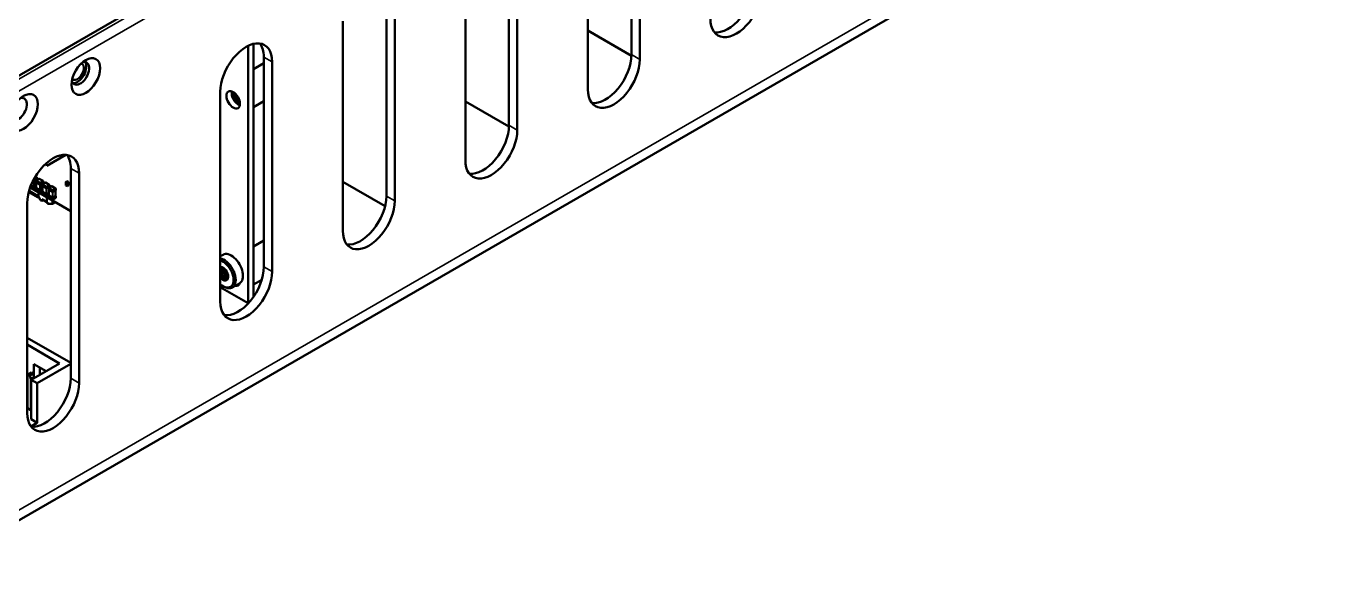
# Model space of a CAD drawing. Header units: millimetres. Extents: x 3100 to 5091, y 868 to 1900.
# Drawn here: x 4024.4 to 4202.7, y 1552.7 to 1626.8 of the extents above; entities that cross this region are included whole.
import ezdxf

# ---------------------------------------------------------------- set-up
doc = ezdxf.new("R2010")
doc.units = ezdxf.units.MM
doc.header["$LTSCALE"] = 1.8
doc.layers.add('외형선(ISO)', color=7, linetype='Continuous', lineweight=50)
doc.layers.add('좁은 외형선(ISO)', color=7, linetype='Continuous', lineweight=35)

msp = doc.modelspace()

# ---------------------------------------------------------------- linework, layer by layer
at = {"layer": '외형선(ISO)'}
for p, q in [((4213.844, 1669.432), (3996.762, 1544.1)), ((4106.788, 1622.891), (4106.788, 1651.468)), ((4107.92, 1650.815), (4107.92, 1622.237)), ((4100.849, 1618.155), (4100.849, 1646.732)), ((4090.101, 1613.256), (4090.101, 1641.833)), ((4091.232, 1641.18), (4091.232, 1612.603)), ((4084.161, 1608.52), (4084.161, 1637.098)), ((4047.816, 1634.158), (4017.693, 1616.767)), ((4073.413, 1603.621), (4073.413, 1632.199)), ((4074.544, 1631.546), (4074.544, 1602.968)), ((4067.473, 1598.886), (4067.473, 1627.463)), ((4100.849, 1626.157), (4106.786, 1622.729)), ((4054.604, 1589.02), (4054.604, 1624.102)), ((4055.311, 1624.36), (4055.311, 1589.904)), ((4056.725, 1621.733), (4055.311, 1620.916)), ((4056.725, 1593.987), (4056.725, 1622.564)), ((4057.857, 1621.911), (4057.857, 1593.333)), ((4050.786, 1589.251), (4050.786, 1617.828)), ((4056.725, 1616.537), (4055.311, 1615.72)), ((4084.161, 1616.522), (4090.098, 1613.094)), ((4027.166, 1607.741), (4029.772, 1609.24)), ((4027.009, 1608.014), (4027.166, 1607.741)), ((4030.421, 1578.8), (4030.421, 1607.377)), ((4025.385, 1605.703), (4025.31, 1605.747)), ((4025.809, 1605.924), (4025.428, 1605.703)), ((4025.803, 1606.182), (4025.615, 1606.291)), ((4025.701, 1605.512), (4025.701, 1605.732)), ((4026.233, 1605.197), (4025.709, 1605.5)), ((4025.716, 1605.758), (4026.098, 1605.979)), ((4025.732, 1604.696), (4025.733, 1605.486)), ((4025.786, 1605.799), (4025.786, 1605.91)), ((4025.818, 1605.936), (4025.818, 1606.156)), ((4026.651, 1605.676), (4026.128, 1605.979)), ((4026.657, 1605.418), (4026.275, 1605.197)), ((4026.553, 1605.003), (4026.554, 1605.223)), ((4026.569, 1605.249), (4026.95, 1605.47)), ((4026.633, 1605.287), (4026.633, 1605.404)), ((4026.666, 1605.43), (4026.666, 1605.65)), ((4027.504, 1605.167), (4026.98, 1605.47)), ((4029.748, 1605.446), (4029.749, 1605.568)), ((4029.763, 1605.438), (4029.748, 1605.446)), ((4029.762, 1605.209), (4029.748, 1605.201)), ((4029.748, 1605.079), (4029.748, 1605.201)), ((4029.762, 1605.193), (4029.748, 1605.201)), ((4029.911, 1605.662), (4029.749, 1605.568)), ((4029.961, 1605.446), (4029.749, 1605.568)), ((4029.767, 1605.216), (4029.762, 1605.213)), ((4029.946, 1605.091), (4029.762, 1605.197)), ((4029.767, 1605.434), (4029.767, 1605.201)), ((4030.123, 1605.54), (4029.911, 1605.662)), ((4029.961, 1605.323), (4029.946, 1605.332)), ((4030.123, 1605.54), (4029.961, 1605.446)), ((4029.961, 1605.446), (4029.961, 1605.323)), ((4029.975, 1605.332), (4029.961, 1605.323)), ((4030.105, 1605.405), (4030.105, 1605.172)), ((4030.123, 1605.417), (4030.109, 1605.409)), ((4030.123, 1605.417), (4030.123, 1605.54)), ((4031.552, 1606.724), (4031.552, 1578.147)), ((4067.473, 1605.581), (4073.238, 1602.253)), ((4025.899, 1603.456), (4024.692, 1604.153)), ((4024.741, 1604.328), (4025.899, 1603.66)), ((4024.84, 1604.641), (4024.98, 1604.722)), ((4024.887, 1604.775), (4030.421, 1601.58)), ((4024.939, 1604.914), (4025.391, 1604.653)), ((4025.013, 1605.102), (4025.384, 1604.887)), ((4025.377, 1604.908), (4025.018, 1605.115)), ((4025.421, 1604.653), (4025.733, 1604.833)), ((4025.733, 1605.064), (4025.427, 1604.887)), ((4025.733, 1605.08), (4025.434, 1604.908)), ((4025.7, 1604.696), (4025.7, 1604.476)), ((4025.732, 1604.722), (4025.709, 1604.708)), ((4025.709, 1604.684), (4026.232, 1604.381)), ((4025.715, 1604.45), (4026.238, 1604.147)), ((4026.225, 1604.401), (4025.744, 1604.68)), ((4026.037, 1603.699), (4025.97, 1603.66)), ((4026.056, 1603.506), (4025.97, 1603.456)), ((4026.037, 1603.54), (4026.037, 1604.111)), ((4026.32, 1603.05), (4026.037, 1603.54)), ((4026.268, 1604.147), (4026.585, 1604.33)), ((4026.585, 1604.561), (4026.274, 1604.381)), ((4026.585, 1604.577), (4026.282, 1604.401)), ((4026.553, 1604.187), (4026.553, 1603.967)), ((4027.085, 1604.688), (4026.562, 1604.991)), ((4026.585, 1604.213), (4026.562, 1604.199)), ((4026.562, 1604.175), (4027.085, 1603.872)), ((4026.568, 1603.941), (4027.091, 1603.638)), ((4026.585, 1604.187), (4026.586, 1604.977)), ((4027.078, 1603.893), (4026.597, 1604.171)), ((4027.121, 1603.638), (4027.447, 1603.827)), ((4027.448, 1604.057), (4027.127, 1603.872)), ((4027.51, 1604.909), (4027.128, 1604.688)), ((4027.448, 1604.073), (4027.134, 1603.892)), ((4027.168, 1602.805), (4027.168, 1603.458)), ((4027.415, 1604.505), (4027.416, 1604.725)), ((4027.415, 1603.688), (4027.415, 1603.468)), ((4027.948, 1604.19), (4027.424, 1604.492)), ((4027.447, 1603.714), (4027.424, 1603.701)), ((4027.424, 1603.676), (4027.947, 1603.373)), ((4027.43, 1603.442), (4027.953, 1603.139)), ((4027.431, 1604.751), (4027.812, 1604.971)), ((4027.447, 1603.688), (4027.448, 1604.479)), ((4027.94, 1603.394), (4027.459, 1603.672)), ((4027.486, 1604.783), (4027.486, 1604.895)), ((4027.518, 1604.921), (4027.519, 1605.141)), ((4028.366, 1604.669), (4027.842, 1604.971)), ((4028.371, 1603.594), (4027.989, 1603.373)), ((4028.372, 1604.41), (4027.99, 1604.19)), ((4028.336, 1603.59), (4027.996, 1603.394)), ((4028.348, 1603.606), (4028.348, 1604.396)), ((4028.348, 1603.632), (4028.371, 1603.618)), ((4028.38, 1603.606), (4028.38, 1603.386)), ((4028.381, 1604.422), (4028.381, 1604.643)), ((4029.96, 1604.956), (4029.748, 1605.079)), ((4029.96, 1605.078), (4029.946, 1605.087)), ((4029.96, 1605.078), (4029.975, 1605.087)), ((4029.96, 1605.078), (4029.96, 1604.956)), ((4029.96, 1604.956), (4030.123, 1605.05)), ((4029.975, 1605.091), (4030.109, 1605.168)), ((4030.123, 1605.172), (4030.109, 1605.181)), ((4030.109, 1605.164), (4030.123, 1605.172)), ((4030.123, 1605.05), (4030.123, 1605.172)), ((4024.481, 1574.064), (4024.481, 1602.642)), ((4026.32, 1603.05), (4026.496, 1602.948)), ((4027.168, 1602.805), (4026.496, 1603.193)), ((4026.496, 1603.193), (4026.496, 1602.948)), ((4026.496, 1602.948), (4026.709, 1603.07)), ((4027.168, 1602.805), (4027.239, 1602.805)), ((4027.239, 1602.805), (4027.239, 1602.56)), ((4027.946, 1602.56), (4027.239, 1602.56)), ((4027.946, 1602.56), (4027.946, 1603.009)), ((4027.946, 1602.56), (4028.335, 1602.784)), ((4027.983, 1603.139), (4028.365, 1603.36)), ((4056.725, 1597.565), (4055.311, 1596.748)), ((4051.161, 1595.628), (4050.786, 1595.411)), ((4050.786, 1591.211), (4054.595, 1589.011)), ((4051.155, 1591.352), (4051.297, 1591.271)), ((4053.411, 1591.731), (4052.422, 1591.159)), ((4056.436, 1592.201), (4055.311, 1591.552)), ((4030.421, 1580.89), (4024.481, 1584.319)), ((4024.481, 1583.38), (4028.908, 1580.825)), ((4028.908, 1580.825), (4025.047, 1578.596)), ((4025.408, 1579.008), (4025.408, 1580.723)), ((4025.408, 1580.723), (4027.069, 1579.763)), ((4025.86, 1578.126), (4030.421, 1580.759)), ((4026.221, 1580.253), (4026.221, 1579.273)), ((4024.633, 1579.308), (4024.52, 1578.928)), ((4024.52, 1578.928), (4024.52, 1574.719)), ((4024.633, 1579.308), (4025.086, 1579.569)), ((4024.633, 1579.308), (4024.86, 1579.177)), ((4024.86, 1579.177), (4025.312, 1579.439)), ((4024.86, 1579.177), (4024.973, 1578.667)), ((4024.973, 1578.667), (4025.425, 1578.928)), ((4024.973, 1578.667), (4024.973, 1574.458)), ((4025.047, 1573.207), (4025.047, 1578.596)), ((4025.047, 1578.596), (4025.86, 1578.126)), ((4025.312, 1579.439), (4025.086, 1579.569)), ((4025.425, 1578.928), (4025.312, 1579.439)), ((4025.425, 1578.814), (4025.425, 1578.928)), ((4024.481, 1577.992), (4024.52, 1577.969)), ((4025.86, 1578.126), (4025.86, 1572.737)), ((4024.973, 1574.458), (4024.52, 1574.719)), ((4025.047, 1574.501), (4024.973, 1574.458)), ((4025.047, 1573.207), (4025.86, 1572.737)), ((4025.86, 1572.737), (4024.997, 1572.239))]:
    msp.add_line(p, q, dxfattribs=at)
for centre, start, end in [((4025.731, 1605.732), 120, 179.95806), ((4025.788, 1606.156), 359.95806, 59.95809), ((4026.113, 1605.953), 59.95809, 120), ((4026.584, 1605.223), 120, 179.95806), ((4026.636, 1605.65), 359.95806, 59.95809), ((4026.965, 1605.444), 59.95809, 120), ((4025.406, 1604.679), 239.95809, 300), ((4025.73, 1604.476), 179.95806, 239.95809), ((4026.253, 1604.173), 239.95809, 300), ((4026.583, 1603.967), 179.95806, 239.95809), ((4027.106, 1603.664), 239.95809, 300), ((4027.445, 1603.468), 179.95806, 239.95809), ((4027.446, 1604.725), 120, 179.95806), ((4027.489, 1605.141), 359.95806, 59.95809), ((4027.827, 1604.945), 59.95809, 120), ((4028.351, 1604.643), 359.95806, 59.95809), ((4027.968, 1603.165), 239.95809, 300), ((4028.35, 1603.386), 300, 359.95806)]:
    msp.add_arc(centre, 0.03, start, end, dxfattribs=at)
for centre, major_axis, ratio, start_param, end_param in [((4119.941, 1630.484), (-2.5, -4.33), 0.5773503, 0.2282509, 2.3561945), ((4121.072, 1629.831), (-2.5, -4.33), 0.5773503, 5.4977871, 8.6393798), ((4054.321, 1619.87), (2.5, 4.33), 0.5773503, 5.4977871, 8.6393798), ((4053.19, 1620.523), (2.5, 4.33), 0.5773503, 5.4977871, 6.0549344), ((4031.729, 1620.339), (-0.85, -1.472), 0.5773503, 5.7725455, 9.9354178), ((4031.34, 1620.564), (0.615, 1.065), 0.5773503, 2.9735097, 6.4512682), ((4031.34, 1620.564), (-0.85, -1.472), 0.5773503, 0.2308138, 2.9107788), ((4104.384, 1620.196), (-2.5, -4.33), 0.5773503, 5.4977871, 8.6393798), ((4103.253, 1620.849), (-2.5, -4.33), 0.5773503, 0.2282509, 2.3561945), ((4053.26, 1617.134), (0.65, -1.126), 0.5773503, 3.7167041, 5.7080739), ((4053.26, 1617.134), (0.55, -0.953), 0.5773503, 3.6520158, 5.7727622), ((4023.244, 1615.44), (-0.85, -1.472), 0.5773503, 5.7725455, 9.9354178), ((4087.697, 1610.562), (-2.5, -4.33), 0.5773503, 5.4977871, 8.6393798), ((4086.565, 1611.215), (-2.5, -4.33), 0.5773503, 0.2282509, 2.3561945), ((4028.017, 1604.683), (2.5, 4.33), 0.5773503, 5.4977871, 8.6393798), ((4026.885, 1605.336), (2.5, 4.33), 0.5773503, 5.4977871, 6.0549344), ((4025.406, 1605.716), (-0.03, 0), 0.5778379, 0.785821, 2.3566173), ((4025.731, 1605.512), (-0.03, 0), 0.5778379, 0, 0.785821), ((4025.788, 1605.936), (0.03, 0), 0.5778379, 5.49821, 6.2831853), ((4026.254, 1605.209), (-0.03, 0), 0.5778379, 0.785821, 2.3566173), ((4026.636, 1605.43), (0.03, 0), 0.5778379, 5.49821, 6.2831853), ((4029.777, 1605.201), (-0.01, 0.00001), 0.5778379, 0, 0.4021097), ((4025.406, 1604.924), (-0.04, 0), 0.5778379, 0.785821, 2.3566173), ((4025.406, 1604.899), (0.03, 0), 0.5778379, 3.9274136, 5.49821), ((4025.73, 1604.696), (-0.03, 0), 0.5778379, 5.49821, 7.0690063), ((4025.772, 1604.696), (-0.04, 0), 0.5778379, 0, 0.785821), ((4025.934, 1603.681), (-0.05, 0), 0.5773503, 0.7853982, 2.3561945), ((4025.934, 1603.476), (-0.05, 0), 0.5773503, 0.7853982, 2.3561945), ((4026.253, 1604.418), (-0.04, 0), 0.5778379, 0.785821, 2.3566173), ((4026.253, 1604.393), (0.03, 0), 0.5778379, 3.9274136, 5.49821), ((4026.583, 1604.187), (-0.03, 0), 0.5778379, 5.49821, 7.0690063), ((4026.583, 1605.003), (-0.03, 0), 0.5778379, 0, 0.785821), ((4026.625, 1604.187), (-0.04, 0), 0.5778379, 0, 0.785821), ((4027.106, 1603.909), (-0.04, 0), 0.5778379, 0.785821, 2.3566173), ((4027.107, 1604.7), (-0.03, 0), 0.5778379, 0.785821, 2.3566173), ((4027.106, 1603.884), (0.03, 0), 0.5778379, 3.9274136, 5.49821), ((4027.445, 1603.688), (-0.03, 0), 0.5778379, 5.49821, 7.0690063), ((4027.445, 1604.505), (-0.03, 0), 0.5778379, 0, 0.785821), ((4027.487, 1603.688), (-0.04, 0), 0.5778379, 0, 0.785821), ((4027.488, 1604.921), (0.03, 0), 0.5778379, 5.49821, 6.2831853), ((4027.969, 1604.202), (-0.03, 0), 0.5778379, 0.785821, 2.3566173), ((4028.308, 1603.606), (0.04, 0), 0.5778379, 5.49821, 6.2831853), ((4028.35, 1603.606), (0.03, 0), 0.5778379, 5.49821, 7.0690063), ((4028.351, 1604.422), (0.03, 0), 0.5778379, 5.49821, 6.2831853), ((4029.96, 1605.095), (-0.01, 0.00001), 0.5778379, 0.785821, 2.3566173), ((4030.095, 1605.172), (0.01, -0.00001), 0.5778379, 5.8824866, 6.2831853), ((4069.877, 1601.58), (-2.5, -4.33), 0.5773503, 0.2282509, 2.3561945), ((4027.968, 1603.41), (-0.04, 0), 0.5778379, 0.785821, 2.3566173), ((4027.968, 1603.386), (0.03, 0), 0.5778379, 3.9274136, 5.49821), ((4071.009, 1600.927), (-2.5, -4.33), 0.5773503, 5.4977871, 8.6393798), ((4051.297, 1593.108), (1.125, -1.949), 0.5773503, 5.4977871, 8.9663037), ((4051.155, 1593.026), (1.025, -1.775), 0.5773503, 5.2400426, 8.8971243), ((4052.286, 1593.679), (1.125, -1.949), 0.5773503, 0, 3.1415927), ((4051.155, 1593.026), (-0.5, 0.866), 0.5773503, 6.0417513, 6.0476209), ((4051.155, 1593.026), (0.5, -0.866), 0.5773503, 4.9479534, 8.09524), ((4054.321, 1591.292), (-2.5, -4.33), 0.5773503, 5.4977871, 8.6393798), ((4051.297, 1593.108), (-0.4, 0.693), 0.5773503, 5.5636322, 6.2814536), ((4053.19, 1591.945), (-2.5, -4.33), 0.5773503, 0.2282509, 2.3561945), ((4052.553, 1592.558), (0.65, -1.126), 0.5773503, 5.7905484, 6.77655), ((4026.885, 1576.759), (-2.5, -4.33), 0.5773503, 0.2282509, 2.3561945), ((4028.017, 1576.105), (-2.5, -4.33), 0.5773503, 5.4977871, 8.6393798)]:
    msp.add_ellipse(centre, major_axis=major_axis, ratio=ratio, start_param=start_param, end_param=end_param, dxfattribs=at)
for centre, major_axis in [((4032.472, 1619.91), (-1.375, -2.382)), ((4023.986, 1615.011), (-1.375, -2.382)), ((4052.553, 1616.726), (-0.65, 1.126))]:
    msp.add_ellipse(centre, major_axis=major_axis, ratio=0.5773503, dxfattribs=at)
for points, knots in [([(4052.803, 1617.604), (4052.802, 1617.603), (4052.802, 1617.603), (4052.792, 1617.509), (4052.799, 1617.407), (4052.842, 1617.199), (4052.879, 1617.086), (4052.985, 1616.866), (4053.047, 1616.767), (4053.189, 1616.588), (4053.269, 1616.511), (4053.385, 1616.426), (4053.422, 1616.403), (4053.459, 1616.383)], [0.15410818, 0.15410818, 0.15410818, 0.15410818, 0.15428678, 0.15428678, 0.18894154, 0.18894154, 0.22194223, 0.22194223, 0.25180581, 0.25180581, 0.28303739, 0.28303739, 0.29642861, 0.29642861, 0.29642861, 0.29642861]), ([(4053.067, 1617.31), (4053.09, 1617.227), (4053.122, 1617.144), (4053.185, 1617.019), (4053.211, 1616.974), (4053.275, 1616.876), (4053.315, 1616.825), (4053.357, 1616.779)], [-0.177070157, -0.177070157, -0.177070157, -0.177070157, -0.150616515, -0.150616515, -0.134974657, -0.134974657, -0.114520497, -0.114520497, -0.114520497, -0.114520497]), ([(4050.786, 1592.907), (4050.828, 1592.809), (4050.881, 1592.714), (4051.007, 1592.537), (4051.08, 1592.457), (4051.234, 1592.328), (4051.314, 1592.281), (4051.469, 1592.225), (4051.543, 1592.218), (4051.641, 1592.239), (4051.671, 1592.251), (4051.726, 1592.286), (4051.751, 1592.309), (4051.794, 1592.364), (4051.812, 1592.396), (4051.84, 1592.468), (4051.85, 1592.509), (4051.859, 1592.58), (4051.861, 1592.607), (4051.862, 1592.635)], [0.12241965, 0.12241965, 0.12241965, 0.12241965, 0.15435406, 0.15435406, 0.18830764, 0.18830764, 0.22277882, 0.22277882, 0.25778834, 0.25778834, 0.2753974, 0.2753974, 0.29334579, 0.29334579, 0.31122501, 0.31122501, 0.3294615, 0.3294615, 0.34028103, 0.34028103, 0.34028103, 0.34028103]), ([(4050.789, 1593.936), (4050.842, 1593.952), (4050.899, 1593.956), (4051.023, 1593.941), (4051.088, 1593.922), (4051.155, 1593.891)], [0.000063994, 0.000063994, 0.000063994, 0.000063994, 0.027951635, 0.027951635, 0.056325316, 0.056325316, 0.056325316, 0.056325316]), ([(4050.789, 1593.936), (4050.831, 1593.936), (4050.873, 1593.932), (4050.959, 1593.915), (4051.002, 1593.903), (4051.135, 1593.855), (4051.218, 1593.81), (4051.322, 1593.738), (4051.348, 1593.719), (4051.374, 1593.699)], [0.000063025, 0.000063025, 0.000063025, 0.000063025, 0.016508131, 0.016508131, 0.032853721, 0.032853721, 0.065930244, 0.065930244, 0.077193924, 0.077193924, 0.077193924, 0.077193924]), ([(4051.855, 1592.549), (4051.85, 1592.54), (4051.845, 1592.531), (4051.806, 1592.475), (4051.761, 1592.445), (4051.68, 1592.426), (4051.652, 1592.425), (4051.591, 1592.431), (4051.559, 1592.438), (4051.493, 1592.463), (4051.46, 1592.48), (4051.392, 1592.522), (4051.358, 1592.547), (4051.291, 1592.605), (4051.259, 1592.638), (4051.195, 1592.71), (4051.165, 1592.749), (4051.108, 1592.832), (4051.081, 1592.876), (4051.032, 1592.968), (4051.01, 1593.016), (4050.953, 1593.161), (4050.927, 1593.261), (4050.908, 1593.406), (4050.905, 1593.453), (4050.908, 1593.589), (4050.924, 1593.672), (4050.969, 1593.777), (4050.988, 1593.808), (4051.01, 1593.836)], [0.10195919, 0.10195919, 0.10195919, 0.10195919, 0.10768278, 0.10768278, 0.13908555, 0.13908555, 0.15476369, 0.15476369, 0.17041622, 0.17041622, 0.18608464, 0.18608464, 0.2016928, 0.2016928, 0.21735065, 0.21735065, 0.2329818, 0.2329818, 0.24863214, 0.24863214, 0.2642842, 0.2642842, 0.29573454, 0.29573454, 0.31138665, 0.31138665, 0.34283502, 0.34283502, 0.35868828, 0.35868828, 0.35868828, 0.35868828]), ([(4051.053, 1593.838), (4051.04, 1593.816), (4051.028, 1593.792), (4051.004, 1593.73), (4050.994, 1593.691), (4050.98, 1593.608), (4050.976, 1593.564), (4050.977, 1593.473), (4050.98, 1593.425), (4050.995, 1593.329), (4051.005, 1593.28), (4051.033, 1593.181), (4051.05, 1593.132), (4051.09, 1593.036), (4051.113, 1592.989), (4051.163, 1592.898), (4051.19, 1592.855), (4051.248, 1592.773), (4051.279, 1592.734), (4051.343, 1592.664), (4051.376, 1592.632), (4051.443, 1592.577), (4051.477, 1592.553), (4051.545, 1592.513), (4051.578, 1592.497), (4051.643, 1592.476), (4051.675, 1592.469), (4051.734, 1592.466), (4051.763, 1592.468), (4051.793, 1592.477), (4051.797, 1592.478), (4051.801, 1592.479)], [0.04843146, 0.04843146, 0.04843146, 0.04843146, 0.05962862, 0.05962862, 0.07526068, 0.07526068, 0.09093068, 0.09093068, 0.10655761, 0.10655761, 0.12222678, 0.12222678, 0.13784926, 0.13784926, 0.15351763, 0.15351763, 0.16914198, 0.16914198, 0.18480957, 0.18480957, 0.20043583, 0.20043583, 0.2161027, 0.2161027, 0.23173079, 0.23173079, 0.247397, 0.247397, 0.26302703, 0.26302703, 0.26538471, 0.26538471, 0.26538471, 0.26538471]), ([(4051.155, 1593.891), (4051.222, 1593.845), (4051.287, 1593.789), (4051.411, 1593.661), (4051.469, 1593.59), (4051.521, 1593.513)], [0.000000373, 0.000000373, 0.000000373, 0.000000373, 0.028515543, 0.028515543, 0.056379103, 0.056379103, 0.056379103, 0.056379103]), ([(4051.86, 1592.598), (4051.818, 1592.608), (4051.774, 1592.626), (4051.662, 1592.69), (4051.593, 1592.746), (4051.464, 1592.886), (4051.405, 1592.968), (4051.329, 1593.104), (4051.306, 1593.151), (4051.245, 1593.296), (4051.216, 1593.396), (4051.193, 1593.541), (4051.189, 1593.589), (4051.188, 1593.681), (4051.191, 1593.725), (4051.2, 1593.78), (4051.202, 1593.792), (4051.205, 1593.805)], [0.66725223, 0.66725223, 0.66725223, 0.66725223, 0.68807342, 0.68807342, 0.71954077, 0.71954077, 0.75099749, 0.75099749, 0.7666527, 0.7666527, 0.79810807, 0.79810807, 0.81376592, 0.81376592, 0.82941496, 0.82941496, 0.83427767, 0.83427767, 0.83427767, 0.83427767]), ([(4051.861, 1592.662), (4051.845, 1592.669), (4051.829, 1592.676), (4051.78, 1592.703), (4051.747, 1592.725), (4051.647, 1592.803), (4051.582, 1592.87), (4051.494, 1592.987), (4051.466, 1593.029), (4051.388, 1593.16), (4051.346, 1593.254), (4051.284, 1593.449), (4051.265, 1593.548), (4051.258, 1593.689), (4051.26, 1593.735), (4051.265, 1593.778)], [-1.19654684, -1.19654684, -1.19654684, -1.19654684, -1.18903701, -1.18903701, -1.17364097, -1.17364097, -1.14272786, -1.14272786, -1.1272433, -1.1272433, -1.09658882, -1.09658882, -1.06499855, -1.06499855, -1.04924877, -1.04924877, -1.04924877, -1.04924877]), ([(4051.511, 1593.528), (4051.515, 1593.515), (4051.519, 1593.501), (4051.552, 1593.391), (4051.594, 1593.296), (4051.67, 1593.164), (4051.697, 1593.122), (4051.75, 1593.051), (4051.774, 1593.021), (4051.798, 1592.993)], [-0.384342155, -0.384342155, -0.384342155, -0.384342155, -0.380176508, -0.380176508, -0.349285965, -0.349285965, -0.333887596, -0.333887596, -0.321675453, -0.321675453, -0.321675453, -0.321675453])]:
    msp.add_open_spline(points, degree=3, knots=knots, dxfattribs=at)
msp.add_open_spline([(4050.897, 1593.801), (4050.854, 1593.781), (4050.817, 1593.751), (4050.786, 1593.712)], degree=3, dxfattribs=at)
at = {"layer": '좁은 외형선(ISO)'}
for p, q in [((4214.693, 1671.309), (3997.611, 1545.977)), ((4048.24, 1633.913), (4018.117, 1616.522)), ((4018.824, 1615.297), (4048.947, 1632.689)), ((4057.857, 1621.911), (4056.725, 1622.564)), ((4107.92, 1622.237), (4106.788, 1622.891)), ((4091.232, 1612.603), (4090.101, 1613.256)), ((4031.552, 1606.724), (4030.421, 1607.377)), ((4025.378, 1605.707), (4025.377, 1604.908)), ((4025.385, 1605.89), (4025.385, 1605.703)), ((4025.428, 1605.924), (4025.81, 1606.144)), ((4025.428, 1605.703), (4025.428, 1605.924)), ((4025.788, 1606.181), (4025.431, 1605.975)), ((4025.434, 1604.908), (4025.435, 1605.707)), ((4025.61, 1606.284), (4025.788, 1606.181)), ((4025.709, 1605.5), (4025.71, 1605.72)), ((4025.71, 1605.72), (4026.233, 1605.418)), ((4025.731, 1605.757), (4026.113, 1605.977)), ((4026.254, 1605.454), (4025.731, 1605.757)), ((4025.744, 1604.68), (4025.745, 1605.479)), ((4025.774, 1605.903), (4025.774, 1605.792)), ((4025.81, 1606.144), (4025.809, 1605.924)), ((4026.113, 1605.977), (4026.636, 1605.675)), ((4026.226, 1605.201), (4026.225, 1604.401)), ((4026.233, 1605.418), (4026.233, 1605.197)), ((4026.636, 1605.675), (4026.254, 1605.454)), ((4026.275, 1605.418), (4026.657, 1605.638)), ((4026.275, 1605.197), (4026.275, 1605.418)), ((4026.282, 1604.401), (4026.282, 1605.201)), ((4026.562, 1605.211), (4027.086, 1604.909)), ((4026.562, 1604.991), (4026.562, 1605.211)), ((4026.584, 1605.248), (4026.965, 1605.468)), ((4027.107, 1604.945), (4026.584, 1605.248)), ((4026.622, 1605.397), (4026.621, 1605.28)), ((4026.657, 1605.638), (4026.657, 1605.418)), ((4026.965, 1605.468), (4027.489, 1605.166)), ((4029.951, 1605.333), (4029.767, 1605.439)), ((4029.767, 1605.434), (4029.767, 1605.197)), ((4029.953, 1605.095), (4029.769, 1605.201)), ((4029.95, 1605.091), (4029.951, 1605.329)), ((4030.105, 1605.41), (4029.97, 1605.333)), ((4029.97, 1605.091), (4029.97, 1605.329)), ((4030.105, 1605.405), (4030.104, 1605.169)), ((4025.384, 1604.667), (4024.942, 1604.923)), ((4025.384, 1604.887), (4025.384, 1604.667)), ((4025.427, 1604.667), (4025.427, 1604.887)), ((4025.733, 1604.843), (4025.427, 1604.667)), ((4025.709, 1604.463), (4025.709, 1604.684)), ((4026.232, 1604.161), (4025.709, 1604.463)), ((4025.899, 1603.456), (4025.899, 1603.66)), ((4025.97, 1603.456), (4025.97, 1603.66)), ((4026.232, 1604.381), (4026.232, 1604.161)), ((4026.274, 1604.161), (4026.274, 1604.381)), ((4026.585, 1604.34), (4026.274, 1604.161)), ((4026.561, 1603.954), (4026.562, 1604.175)), ((4027.085, 1603.652), (4026.561, 1603.954)), ((4026.597, 1604.171), (4026.598, 1604.97)), ((4027.078, 1604.692), (4027.078, 1603.893)), ((4027.086, 1604.909), (4027.085, 1604.688)), ((4027.085, 1603.872), (4027.085, 1603.652)), ((4027.489, 1605.166), (4027.107, 1604.945)), ((4027.127, 1603.652), (4027.127, 1603.872)), ((4027.447, 1603.837), (4027.127, 1603.652)), ((4027.128, 1604.909), (4027.51, 1605.129)), ((4027.128, 1604.688), (4027.128, 1604.909)), ((4027.134, 1603.892), (4027.135, 1604.692)), ((4027.424, 1604.713), (4027.948, 1604.41)), ((4027.424, 1604.492), (4027.424, 1604.713)), ((4027.424, 1603.456), (4027.424, 1603.676)), ((4027.947, 1603.153), (4027.424, 1603.456)), ((4027.446, 1604.749), (4027.827, 1604.97)), ((4027.969, 1604.447), (4027.446, 1604.749)), ((4027.459, 1603.672), (4027.46, 1604.472)), ((4027.474, 1604.888), (4027.474, 1604.776)), ((4027.51, 1605.129), (4027.51, 1604.909)), ((4027.827, 1604.97), (4028.351, 1604.667)), ((4027.94, 1604.194), (4027.94, 1603.394)), ((4027.948, 1604.41), (4027.948, 1604.19)), ((4028.351, 1604.667), (4027.969, 1604.447)), ((4027.99, 1604.41), (4028.372, 1604.63)), ((4027.99, 1604.19), (4027.99, 1604.41)), ((4027.996, 1603.394), (4027.997, 1604.194)), ((4028.336, 1604.39), (4028.336, 1603.59)), ((4028.371, 1603.594), (4028.371, 1603.374)), ((4028.372, 1604.63), (4028.372, 1604.41)), ((4030.102, 1605.172), (4029.967, 1605.095)), ((4030.109, 1605.185), (4030.105, 1605.187)), ((4074.544, 1602.968), (4073.413, 1603.621)), ((4027.947, 1603.373), (4027.947, 1603.153)), ((4028.371, 1603.374), (4027.989, 1603.153)), ((4027.989, 1603.153), (4027.989, 1603.373)), ((4057.857, 1593.333), (4056.725, 1593.987)), ((4031.552, 1578.147), (4030.421, 1578.8))]:
    msp.add_line(p, q, dxfattribs=at)
for centre, major_axis, ratio, start_param, end_param in [((4025.406, 1605.936), (0.03, 0), 0.5778379, 4.5252401, 5.49821), ((4025.406, 1605.936), (-0.015, 0.026), 0.5773503, 3.9261459, 4.9328641), ((4025.731, 1605.732), (-0.03, 0), 0.5778379, 0, 0.785821), ((4025.731, 1605.732), (0.015, 0.026), 0.5768622, 0.7858203, 2.3566166), ((4025.731, 1605.732), (-0.015, 0.026), 0.5773503, 5.4969422, 6.2831853), ((4025.788, 1606.156), (0.015, 0.026), 0.5768622, 0, 0.7858203), ((4025.788, 1606.156), (0.015, -0.026), 0.5773503, 0.7845532, 2.3553496), ((4025.788, 1606.156), (0.03, 0), 0.5778379, 5.49821, 6.2831853), ((4026.113, 1605.953), (-0.015, 0.026), 0.5773503, 5.4969422, 6.2831853), ((4026.113, 1605.953), (0.015, 0.026), 0.5768622, 0, 0.7858203), ((4026.254, 1605.43), (-0.015, -0.026), 0.5768622, 3.9274129, 5.4982092), ((4026.254, 1605.43), (0.03, 0), 0.5778379, 3.9274136, 5.49821), ((4026.254, 1605.43), (-0.015, 0.026), 0.5773503, 3.9261459, 5.4969422), ((4026.584, 1605.223), (-0.03, 0), 0.5778379, 0, 0.785821), ((4026.584, 1605.223), (0.015, 0.026), 0.5768622, 0.7858203, 2.3566166), ((4026.584, 1605.223), (-0.015, 0.026), 0.5773503, 5.4969422, 6.2831853), ((4026.636, 1605.65), (0.015, 0.026), 0.5768622, 0, 0.7858203), ((4026.636, 1605.65), (0.015, -0.026), 0.5773503, 0.7845532, 2.3553496), ((4026.636, 1605.65), (0.03, 0), 0.5778379, 5.49821, 6.2831853), ((4026.965, 1605.444), (-0.015, 0.026), 0.5773503, 5.4969422, 6.2831853), ((4026.965, 1605.444), (0.015, 0.026), 0.5768622, 0, 0.7858203), ((4025.406, 1604.679), (-0.015, -0.026), 0.5768622, 5.4982092, 6.2831853), ((4025.406, 1604.679), (-0.03, 0), 0.5778379, 0.785821, 2.3566173), ((4025.406, 1604.679), (0.015, -0.026), 0.5773503, 0, 0.7845532), ((4025.73, 1604.476), (-0.03, 0), 0.5778379, 0, 0.785821), ((4025.73, 1604.476), (-0.015, -0.026), 0.5768622, 5.4982092, 6.2831853), ((4026.253, 1604.173), (-0.015, -0.026), 0.5768622, 5.4982092, 6.2831853), ((4026.253, 1604.173), (-0.03, 0), 0.5778379, 0.785821, 2.3566173), ((4026.253, 1604.173), (0.015, -0.026), 0.5773503, 0, 0.7845532), ((4026.583, 1603.967), (-0.03, 0), 0.5778379, 0, 0.785821), ((4026.583, 1603.967), (-0.015, -0.026), 0.5768622, 5.4982092, 6.2831853), ((4027.106, 1603.664), (-0.015, -0.026), 0.5768622, 5.4982092, 6.2831853), ((4027.106, 1603.664), (-0.03, 0), 0.5778379, 0.785821, 2.3566173), ((4027.107, 1604.921), (-0.015, -0.026), 0.5768622, 3.9274129, 5.4982092), ((4027.107, 1604.921), (0.03, 0), 0.5778379, 3.9274136, 5.49821), ((4027.107, 1604.921), (-0.015, 0.026), 0.5773503, 3.9261459, 5.4969422), ((4027.106, 1603.664), (0.015, -0.026), 0.5773503, 0, 0.7845532), ((4027.445, 1603.468), (-0.03, 0), 0.5778379, 0, 0.785821), ((4027.446, 1604.725), (-0.03, 0), 0.5778379, 0, 0.785821), ((4027.446, 1604.725), (0.015, 0.026), 0.5768622, 0.7858203, 2.3566166), ((4027.445, 1603.468), (-0.015, -0.026), 0.5768622, 5.4982092, 6.2831853), ((4027.446, 1604.725), (-0.015, 0.026), 0.5773503, 5.4969422, 6.2831853), ((4027.489, 1605.141), (0.015, 0.026), 0.5768622, 0, 0.7858203), ((4027.489, 1605.141), (0.015, -0.026), 0.5773503, 0.7845532, 2.3553496), ((4027.489, 1605.141), (0.03, 0), 0.5778379, 5.49821, 6.2831853), ((4027.827, 1604.945), (-0.015, 0.026), 0.5773503, 5.4969422, 6.2831853), ((4027.827, 1604.945), (0.015, 0.026), 0.5768622, 0, 0.7858203), ((4027.969, 1604.422), (-0.015, -0.026), 0.5768622, 3.9274129, 5.4982092), ((4027.969, 1604.422), (0.03, 0), 0.5778379, 3.9274136, 5.49821), ((4027.969, 1604.422), (-0.015, 0.026), 0.5773503, 3.9261459, 5.4969422), ((4028.351, 1604.643), (0.015, 0.026), 0.5768622, 0, 0.7858203), ((4028.351, 1604.643), (0.015, -0.026), 0.5773503, 0.7845532, 2.3553496), ((4028.351, 1604.643), (0.03, 0), 0.5778379, 5.49821, 6.2831853), ((4027.968, 1603.165), (-0.015, -0.026), 0.5768622, 5.4982092, 6.2831853), ((4027.968, 1603.165), (-0.03, 0), 0.5778379, 0.785821, 2.3566173), ((4027.968, 1603.165), (0.015, -0.026), 0.5773503, 0, 0.7845532), ((4028.35, 1603.386), (0.015, -0.026), 0.5773503, 0, 0.7845532), ((4028.35, 1603.386), (0.03, 0), 0.5778379, 5.49821, 6.2831853)]:
    msp.add_ellipse(centre, major_axis=major_axis, ratio=ratio, start_param=start_param, end_param=end_param, dxfattribs=at)

doc.saveas('drawing.dxf')
